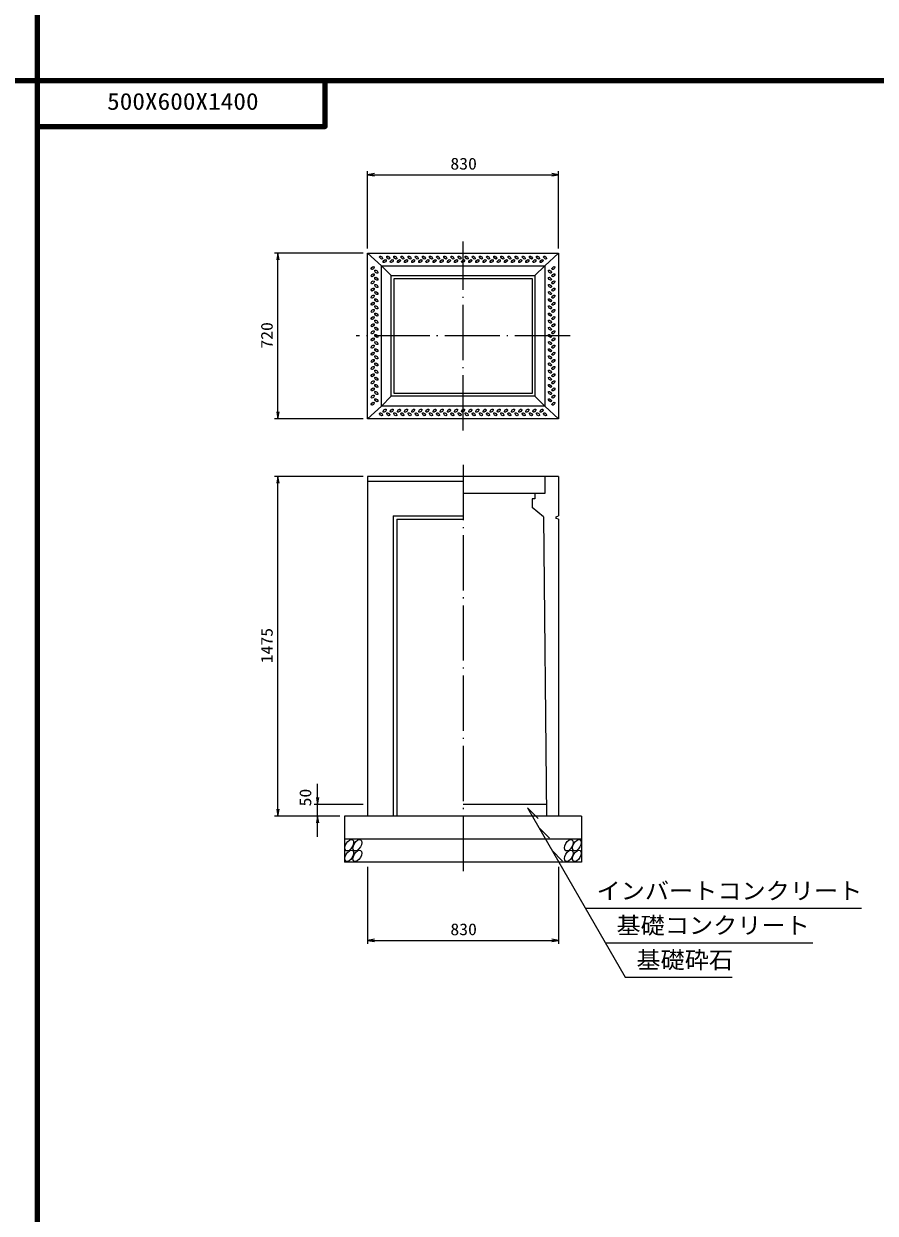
# Model space of a CAD drawing. Units: millimetres, scale not verified. Extents: x -8410 to 41710, y -74801 to 5940.
# Drawn here: x 19451 to 23151, y -42360 to -37194 of the extents above; entities that cross this region are included whole.
import ezdxf
from ezdxf.enums import TextEntityAlignment as Align

# ---------------------------------------------------------------- set-up
doc = ezdxf.new("R2010")
doc.units = ezdxf.units.MM
doc.header["$LTSCALE"] = 20
doc.linetypes.add('LONG_DASHED_DOTTED', pattern=[15.25, 12, -1.5, 0.25, -1.5])
for name, color, linetype, lineweight in [('0-0_グループ[0](0)-D-BMK(0)', 2, 'LONG_DASHED_DOTTED', 13), ('0-1_グループ[0](0)-D-STR(1)', 1, 'Continuous', 13), ('0-2_グループ[0](0)-D-STR-DIM(2)', 7, 'Continuous', 13), ('0-3_グループ[0](0)-D-STR-HTXT(3)', 7, 'Continuous', 13), ('0-5_グループ[0](0)-D-TTL(5)', 2, 'Continuous', 140)]:
    doc.layers.add(name, color=color, linetype=linetype, lineweight=lineweight)
doc.layers.add('0-4_グループ[0](0)-D-STR-TXT(4)', color=7, linetype='Continuous')
doc.layers.add('0-6_グループ[0](0)-D-TTL-TXT(6)', color=7, linetype='Continuous')
doc.styles.add('ＭＳ ゴシック', font='')
doc.styles.get('ＭＳ ゴシック').set_extended_font_data('MS Gothic')

msp = doc.modelspace()

# ---------------------------------------------------------------- linework, layer by layer
at = {"layer": '0-0_グループ[0](0)-D-BMK(0)'}
for p, q in [((21360, -38960), (21360, -38140)), ((21825, -38550), (20895, -38550)), ((21360, -39110), (21360, -40885))]:
    msp.add_line(p, q, dxfattribs=at)
at = {"layer": '0-1_グループ[0](0)-D-STR(1)'}
for p, q in [((20945, -38190), (21775, -38190)), ((20945, -38910), (20945, -38190)), ((21775, -38190), (21775, -38910)), ((21005, -38245), (21715, -38245)), ((21005, -38855), (21005, -38245)), ((21715, -38245), (21715, -38855)), ((21048, -38288), (21672, -38288)), ((21048, -38812), (21048, -38288)), ((21060, -38300), (21660, -38300)), ((21060, -38800), (21060, -38300)), ((21660, -38300), (21660, -38800)), ((21672, -38288), (21672, -38812)), ((21672, -38812), (21048, -38812)), ((21660, -38800), (21060, -38800)), ((21715, -38855), (21005, -38855)), ((21775, -38910), (20945, -38910)), ((21775, -39160), (20945, -39160)), ((20945, -39160), (20945, -40635)), ((21360, -39182), (20945, -39182)), ((21775, -39160), (21775, -39331.5)), ((21710, -39335), (21660, -39295)), ((21056.5, -39331.5), (21056.5, -40635)), ((21056.5, -39331.5), (21360, -39331.5)), ((21071.5, -39346.5), (21071.5, -40635)), ((21071.5, -39346.5), (21360, -39346.5)), ((21710, -39335), (21722.19, -40635)), ((21765, -39335), (21775, -39331.5)), ((21775, -39346.5), (21775, -40635)), ((21721.72, -40585), (21360, -40585)), ((21875, -40635), (20845, -40635)), ((20845, -40635), (20845, -40835)), ((21875, -40635), (21875, -40835)), ((21875, -40735), (20845, -40735)), ((21875, -40835), (20845, -40835))]:
    msp.add_line(p, q, dxfattribs=at)
for points in [[(20945, -38190), (21005, -38245), (21048, -38288)], [(21775, -38190), (21715, -38245), (21672, -38288)], [(20945, -38910), (21005, -38855), (21048, -38812)], [(21775, -38910), (21715, -38855), (21672, -38812)], [(21715, -39160), (21715, -39235), (21360, -39235)], [(21672, -39235), (21672, -39257), (21660, -39257), (21660, -39295)], [(21775, -39346.5), (21765, -39343), (21765, -39335)]]:
    msp.add_lwpolyline(points, dxfattribs=at)
for centre, major_axis, ratio in [((21003.5, -38209.75), (-6.01, 6.01), 0.529412), ((21019, -38225.25), (6.01, 6.01), 0.529412), ((21034.5, -38209.75), (-6.01, 6.01), 0.529412), ((21050, -38225.25), (6.01, 6.01), 0.529412), ((21065.5, -38209.75), (-6.01, 6.01), 0.529412), ((21081, -38225.25), (6.01, 6.01), 0.529412), ((21096.5, -38209.75), (-6.01, 6.01), 0.529412), ((21112, -38225.25), (6.01, 6.01), 0.529412), ((21127.5, -38209.75), (-6.01, 6.01), 0.529412), ((21143, -38225.25), (6.01, 6.01), 0.529412), ((21158.5, -38209.75), (-6.01, 6.01), 0.529412), ((21174, -38225.25), (6.01, 6.01), 0.529412), ((21189.5, -38209.75), (-6.01, 6.01), 0.529412), ((21205, -38225.25), (6.01, 6.01), 0.529412), ((21220.5, -38209.75), (-6.01, 6.01), 0.529412), ((21236, -38225.25), (6.01, 6.01), 0.529412), ((21251.5, -38209.75), (-6.01, 6.01), 0.529412), ((21267, -38225.25), (6.01, 6.01), 0.529412), ((21282.5, -38209.75), (-6.01, 6.01), 0.529412), ((21298, -38225.25), (6.01, 6.01), 0.529412), ((21313.5, -38209.75), (-6.01, 6.01), 0.529412), ((21329, -38225.25), (6.01, 6.01), 0.529412), ((21344.5, -38209.75), (-6.01, 6.01), 0.529412), ((21360, -38225.25), (6.01, 6.01), 0.529412), ((21375.5, -38209.75), (-6.01, 6.01), 0.529412), ((21391, -38225.25), (6.01, 6.01), 0.529412), ((21406.5, -38209.75), (-6.01, 6.01), 0.529412), ((21422, -38225.25), (6.01, 6.01), 0.529412), ((21437.5, -38209.75), (-6.01, 6.01), 0.529412), ((21453, -38225.25), (6.01, 6.01), 0.529412), ((21468.5, -38209.75), (-6.01, 6.01), 0.529412), ((21484, -38225.25), (6.01, 6.01), 0.529412), ((21499.5, -38209.75), (-6.01, 6.01), 0.529412), ((21515, -38225.25), (6.01, 6.01), 0.529412), ((21530.5, -38209.75), (-6.01, 6.01), 0.529412), ((21546, -38225.25), (6.01, 6.01), 0.529412), ((21561.5, -38209.75), (-6.01, 6.01), 0.529412), ((21577, -38225.25), (6.01, 6.01), 0.529412), ((21592.5, -38209.75), (-6.01, 6.01), 0.529412), ((21608, -38225.25), (6.01, 6.01), 0.529412), ((21623.5, -38209.75), (-6.01, 6.01), 0.529412), ((21639, -38225.25), (6.01, 6.01), 0.529412), ((21654.5, -38209.75), (-6.01, 6.01), 0.529412), ((21670, -38225.25), (6.01, 6.01), 0.529412), ((21685.5, -38209.75), (-6.01, 6.01), 0.529412), ((21701, -38225.25), (6.01, 6.01), 0.529412), ((21716.5, -38209.75), (-6.01, 6.01), 0.529412), ((20967.25, -38255.5), (-6.01, -6.01), 0.529412), ((20982.75, -38271), (-6.01, 6.01), 0.529412), ((21737.25, -38271), (6.01, -6.01), 0.529412), ((21752.75, -38255.5), (6.01, 6.01), 0.529412), ((20967.25, -38286.5), (-6.01, -6.01), 0.529412), ((20967.25, -38317.5), (-6.01, -6.01), 0.529412), ((20982.75, -38302), (-6.01, 6.01), 0.529412), ((20982.75, -38333), (-6.01, 6.01), 0.529412), ((21737.25, -38302), (6.01, -6.01), 0.529412), ((21737.25, -38333), (6.01, -6.01), 0.529412), ((21752.75, -38286.5), (6.01, 6.01), 0.529412), ((21752.75, -38317.5), (6.01, 6.01), 0.529412), ((20967.25, -38348.5), (-6.01, -6.01), 0.529412), ((20967.25, -38379.5), (-6.01, -6.01), 0.529412), ((20982.75, -38364), (-6.01, 6.01), 0.529412), ((21737.25, -38364), (6.01, -6.01), 0.529412), ((21752.75, -38348.5), (6.01, 6.01), 0.529412), ((21752.75, -38379.5), (6.01, 6.01), 0.529412), ((20967.25, -38410.5), (-6.01, -6.01), 0.529412), ((20982.75, -38395), (-6.01, 6.01), 0.529412), ((20982.75, -38426), (-6.01, 6.01), 0.529412), ((21737.25, -38395), (6.01, -6.01), 0.529412), ((21737.25, -38426), (6.01, -6.01), 0.529412), ((21752.75, -38410.5), (6.01, 6.01), 0.529412), ((20967.25, -38441.5), (-6.01, -6.01), 0.529412), ((20967.25, -38472.5), (-6.01, -6.01), 0.529412), ((20982.75, -38457), (-6.01, 6.01), 0.529412), ((20982.75, -38488), (-6.01, 6.01), 0.529412), ((21737.25, -38457), (6.01, -6.01), 0.529412), ((21737.25, -38488), (6.01, -6.01), 0.529412), ((21752.75, -38441.5), (6.01, 6.01), 0.529412), ((21752.75, -38472.5), (6.01, 6.01), 0.529412), ((20967.25, -38503.5), (-6.01, -6.01), 0.529412), ((20967.25, -38534.5), (-6.01, -6.01), 0.529412), ((20982.75, -38519), (-6.01, 6.01), 0.529412), ((21737.25, -38519), (6.01, -6.01), 0.529412), ((21752.75, -38503.5), (6.01, 6.01), 0.529412), ((21752.75, -38534.5), (6.01, 6.01), 0.529412), ((20967.25, -38565.5), (-6.01, -6.01), 0.529412), ((20982.75, -38550), (-6.01, 6.01), 0.529412), ((20982.75, -38581), (-6.01, 6.01), 0.529412), ((21737.25, -38550), (6.01, -6.01), 0.529412), ((21737.25, -38581), (6.01, -6.01), 0.529412), ((21752.75, -38565.5), (6.01, 6.01), 0.529412), ((20967.25, -38596.5), (-6.01, -6.01), 0.529412), ((20967.25, -38627.5), (-6.01, -6.01), 0.529412), ((20982.75, -38612), (-6.01, 6.01), 0.529412), ((20982.75, -38643), (-6.01, 6.01), 0.529412), ((21737.25, -38612), (6.01, -6.01), 0.529412), ((21737.25, -38643), (6.01, -6.01), 0.529412), ((21752.75, -38596.5), (6.01, 6.01), 0.529412), ((21752.75, -38627.5), (6.01, 6.01), 0.529412), ((20967.25, -38658.5), (-6.01, -6.01), 0.529412), ((20967.25, -38689.5), (-6.01, -6.01), 0.529412), ((20982.75, -38674), (-6.01, 6.01), 0.529412), ((21737.25, -38674), (6.01, -6.01), 0.529412), ((21752.75, -38658.5), (6.01, 6.01), 0.529412), ((21752.75, -38689.5), (6.01, 6.01), 0.529412), ((20967.25, -38720.5), (-6.01, -6.01), 0.529412), ((20982.75, -38705), (-6.01, 6.01), 0.529412), ((20982.75, -38736), (-6.01, 6.01), 0.529412), ((21737.25, -38705), (6.01, -6.01), 0.529412), ((21737.25, -38736), (6.01, -6.01), 0.529412), ((21752.75, -38720.5), (6.01, 6.01), 0.529412), ((20967.25, -38751.5), (-6.01, -6.01), 0.529412), ((20967.25, -38782.5), (-6.01, -6.01), 0.529412), ((20982.75, -38767), (-6.01, 6.01), 0.529412), ((20982.75, -38798), (-6.01, 6.01), 0.529412), ((21737.25, -38767), (6.01, -6.01), 0.529412), ((21737.25, -38798), (6.01, -6.01), 0.529412), ((21752.75, -38751.5), (6.01, 6.01), 0.529412), ((21752.75, -38782.5), (6.01, 6.01), 0.529412), ((20967.25, -38813.5), (-6.01, -6.01), 0.529412), ((20967.25, -38844.5), (-6.01, -6.01), 0.529412), ((20982.75, -38829), (-6.01, 6.01), 0.529412), ((21737.25, -38829), (6.01, -6.01), 0.529412), ((21752.75, -38813.5), (6.01, 6.01), 0.529412), ((21752.75, -38844.5), (6.01, 6.01), 0.529412), ((21003.5, -38890.25), (6.01, -6.01), 0.529412), ((21019, -38874.75), (-6.01, -6.01), 0.529412), ((21034.5, -38890.25), (6.01, -6.01), 0.529412), ((21050, -38874.75), (-6.01, -6.01), 0.529412), ((21065.5, -38890.25), (6.01, -6.01), 0.529412), ((21081, -38874.75), (-6.01, -6.01), 0.529412), ((21096.5, -38890.25), (6.01, -6.01), 0.529412), ((21112, -38874.75), (-6.01, -6.01), 0.529412), ((21127.5, -38890.25), (6.01, -6.01), 0.529412), ((21143, -38874.75), (-6.01, -6.01), 0.529412), ((21158.5, -38890.25), (6.01, -6.01), 0.529412), ((21174, -38874.75), (-6.01, -6.01), 0.529412), ((21189.5, -38890.25), (6.01, -6.01), 0.529412), ((21205, -38874.75), (-6.01, -6.01), 0.529412), ((21220.5, -38890.25), (6.01, -6.01), 0.529412), ((21236, -38874.75), (-6.01, -6.01), 0.529412), ((21251.5, -38890.25), (6.01, -6.01), 0.529412), ((21267, -38874.75), (-6.01, -6.01), 0.529412), ((21282.5, -38890.25), (6.01, -6.01), 0.529412), ((21298, -38874.75), (-6.01, -6.01), 0.529412), ((21313.5, -38890.25), (6.01, -6.01), 0.529412), ((21329, -38874.75), (-6.01, -6.01), 0.529412), ((21344.5, -38890.25), (6.01, -6.01), 0.529412), ((21360, -38874.75), (-6.01, -6.01), 0.529412), ((21375.5, -38890.25), (6.01, -6.01), 0.529412), ((21391, -38874.75), (-6.01, -6.01), 0.529412), ((21406.5, -38890.25), (6.01, -6.01), 0.529412), ((21422, -38874.75), (-6.01, -6.01), 0.529412), ((21437.5, -38890.25), (6.01, -6.01), 0.529412), ((21453, -38874.75), (-6.01, -6.01), 0.529412), ((21468.5, -38890.25), (6.01, -6.01), 0.529412), ((21484, -38874.75), (-6.01, -6.01), 0.529412), ((21499.5, -38890.25), (6.01, -6.01), 0.529412), ((21515, -38874.75), (-6.01, -6.01), 0.529412), ((21530.5, -38890.25), (6.01, -6.01), 0.529412), ((21546, -38874.75), (-6.01, -6.01), 0.529412), ((21561.5, -38890.25), (6.01, -6.01), 0.529412), ((21577, -38874.75), (-6.01, -6.01), 0.529412), ((21592.5, -38890.25), (6.01, -6.01), 0.529412), ((21608, -38874.75), (-6.01, -6.01), 0.529412), ((21623.5, -38890.25), (6.01, -6.01), 0.529412), ((21639, -38874.75), (-6.01, -6.01), 0.529412), ((21654.5, -38890.25), (6.01, -6.01), 0.529412), ((21670, -38874.75), (-6.01, -6.01), 0.529412), ((21685.5, -38890.25), (6.01, -6.01), 0.529412), ((21701, -38874.75), (-6.01, -6.01), 0.529412), ((21716.5, -38890.25), (6.01, -6.01), 0.529412), ((20865.43, -40762), (-13.75, -23.82), 0.545455), ((20900.43, -40762), (-13.75, -23.82), 0.545455), ((21819.43, -40762), (-13.75, -23.82), 0.545455), ((21854.43, -40762), (-13.75, -23.82), 0.545455), ((20865.43, -40808), (-13.75, -23.82), 0.545455), ((20900.43, -40808), (-13.75, -23.82), 0.545455), ((21819.43, -40808), (-13.75, -23.82), 0.545455), ((21854.43, -40808), (-13.75, -23.82), 0.545455)]:
    msp.add_ellipse(centre, major_axis=major_axis, ratio=ratio, dxfattribs=at)
at = {"layer": '0-2_グループ[0](0)-D-STR-DIM(2)'}
for p, q in [((20945, -38170), (20945, -37835)), ((20945, -37850), (21775, -37850)), ((21775, -38170), (21775, -37835)), ((20925, -38190), (20540, -38190)), ((20555, -38910), (20555, -38190)), ((20925, -38910), (20540, -38910)), ((20925, -39160), (20540, -39160)), ((20555, -40635), (20555, -39160)), ((20727.48, -40725), (20727.48, -40495)), ((20727.48, -40585), (20727.48, -40495)), ((20925, -40585), (20712.48, -40585)), ((20825, -40635), (20540, -40635)), ((20825, -40635), (20712.48, -40635)), ((20727.48, -40725), (20727.48, -40635)), ((20945, -40855), (20945, -41190)), ((21775, -40855), (21775, -41190)), ((20945, -41175), (21775, -41175))]:
    msp.add_line(p, q, dxfattribs=at)
for points in [[(20975, -37845), (20945, -37850), (20975, -37855)], [(21745, -37855), (21775, -37850), (21745, -37845)], [(20560, -38220), (20555, -38190), (20550, -38220)], [(20550, -38880), (20555, -38910), (20560, -38880)], [(20560, -39190), (20555, -39160), (20550, -39190)], [(20722.48, -40555), (20727.48, -40585), (20732.48, -40555)], [(20550, -40605), (20555, -40635), (20560, -40605)], [(20732.48, -40665), (20727.48, -40635), (20722.48, -40665)], [(20975, -41170), (20945, -41175), (20975, -41180)], [(21745, -41180), (21775, -41175), (21745, -41170)]]:
    msp.add_lwpolyline(points, dxfattribs=at)
at = {"layer": '0-3_グループ[0](0)-D-STR-HTXT(3)'}
for p, q in [((21640, -40600), (22064.35, -41335)), ((21640, -40600), (21685.75, -40645.75)), ((21689.07, -40685), (21734.83, -40730.75)), ((21746.81, -40785), (21792.56, -40830.75)), ((21891.15, -41035), (23091.75, -41035)), ((21977.75, -41185), (22879.21, -41185)), ((22064.35, -41335), (22528.55, -41335))]:
    msp.add_line(p, q, dxfattribs=at)
at = {"layer": '0-5_グループ[0](0)-D-TTL(5)'}
for p, q in [((19510, -37440), (19510, -21690)), ((19510, -42690), (19510, -26940)), ((19510, -47940), (19510, -32190)), ((8410, -37440), (34310, -37440)), ((8410, -37440), (34310, -37440)), ((8410, -37440), (34310, -37440)), ((8410, -37440), (34310, -37440)), ((19510, -53190), (19510, -37440))]:
    msp.add_line(p, q, dxfattribs=at)
msp.add_lwpolyline([(19510, -37640), (20760, -37640), (20760, -37440)], dxfattribs=at)
msp.add_lwpolyline([(19510, -37640), (20760, -37640), (20760, -37440)], dxfattribs=at)
msp.add_lwpolyline([(19510, -37640), (20760, -37640), (20760, -37440)], dxfattribs=at)
msp.add_lwpolyline([(19510, -37640), (20760, -37640), (20760, -37440)], dxfattribs=at)
msp.add_lwpolyline([(19510, -37640), (20760, -37640), (20760, -37440)], dxfattribs=at)

# ---------------------------------------------------------------- texts
at = {"layer": '0-2_グループ[0](0)-D-STR-DIM(2)', "style": 'ＭＳ ゴシック', "width": 1.1}
for p in [(21304.7, -37843), (21304.7, -41168)]:
    msp.add_text('830', height=51.32, dxfattribs=at).set_placement(p, align=Align.BOTTOM_LEFT)
for s, p in [('720', (20548, -38605.3)), ('1475', (20548, -39971.7)), ('50', (20715.47, -40593.3))]:
    msp.add_text(s, height=51.32, rotation=90, dxfattribs=at).set_placement(p, align=Align.BOTTOM_LEFT)
at = {"layer": '0-4_グループ[0](0)-D-STR-TXT(4)', "style": 'ＭＳ ゴシック', "width": 1.05}
for s, p in [('インバートコンクリート', (21939.85, -41018.68)), ('基礎コンクリート', (22026.45, -41168.68)), ('基礎砕石', (22113.06, -41318.68))]:
    msp.add_text(s, height=73.31, dxfattribs=at).set_placement(p, align=Align.BOTTOM_LEFT)
at = {"layer": '0-6_グループ[0](0)-D-TTL-TXT(6)', "style": 'ＭＳ ゴシック', "width": 1.1}
msp.add_text('500X600X1400', height=73.31, dxfattribs=at).set_placement((19813, -37590), align=Align.BOTTOM_LEFT)

doc.saveas('drawing.dxf')
